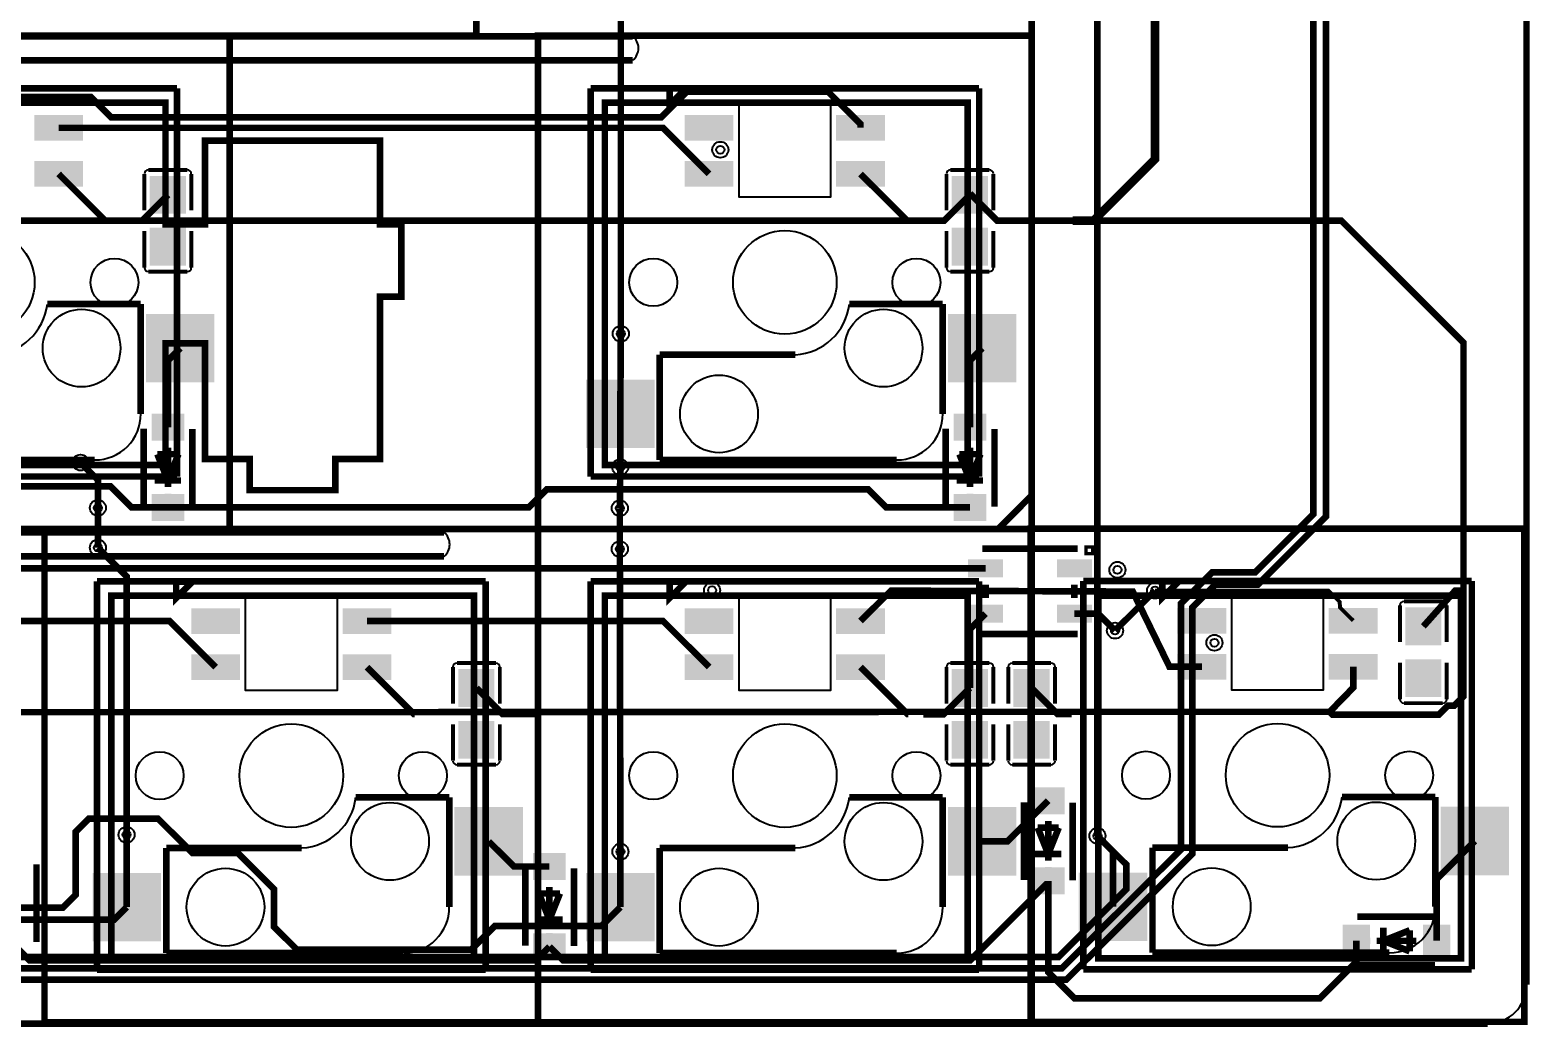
# Model space of a CAD drawing. Extents: x 183 to 12581, y -4976 to -1155.
# Drawn here: x 10291 to 12581, y -4976 to -3460 of the extents above; entities that cross this region are included whole.
import ezdxf

# ---------------------------------------------------------------- set-up
doc = ezdxf.new("R2010")
doc.units = 9
for name, color, linetype, true_color in [('BoardOutLine', 7, 'Continuous', 0xff00ff), ('BottomLayer', 7, 'Continuous', 0x0000ff), ('BottomPasteMaskLayer', 7, 'Continuous', 0x800000), ('BottomSilkLayer', 7, 'Continuous', 0x66cc33), ('BottomSolderMaskLayer', 7, 'Continuous', 0xaa00ff), ('Document', 7, 'Continuous', 0xffffff), ('Hole', 7, 'Continuous', 0x222222), ('Multi-Layer', 7, 'Continuous', 0xc0c0c0), ('TopLayer', 7, 'Continuous', 0xff0000), ('TopSilkLayer', 7, 'Continuous', 0xffcc00)]:
    doc.layers.add(name, color=color, linetype=linetype, true_color=true_color)

msp = doc.modelspace()

# ---------------------------------------------------------------- hatches: boundary and pattern name
at = {"layer": 'BottomLayer'}
for points in [[(10299, -3591.3), (10369, -3591.3), (10369, -3626.3), (10299, -3626.3)], [(11287.7, -3591.3), (11357.7, -3591.3), (11357.7, -3626.3), (11287.7, -3626.3)], [(11517.7, -3591.3), (11587.7, -3591.3), (11587.7, -3626.3), (11517.7, -3626.3)], [(10299, -3661.3), (10369, -3661.3), (10369, -3696.3), (10299, -3696.3)], [(11287.7, -3661.3), (11357.7, -3661.3), (11357.7, -3696.3), (11287.7, -3696.3)], [(11517.7, -3661.3), (11587.7, -3661.3), (11587.7, -3696.3), (11517.7, -3696.3)], [(10526.8, -3738.5), (10473.6, -3738.5), (10473.6, -3683), (10526.8, -3683)], [(11745.6, -3738.5), (11692.4, -3738.5), (11692.4, -3683), (11745.6, -3683)], [(10526.8, -3761.7), (10473.6, -3761.7), (10473.6, -3817.2), (10526.8, -3817.2)], [(11745.6, -3761.7), (11692.4, -3761.7), (11692.4, -3817.2), (11745.6, -3817.2)], [(10469, -3893.8), (10569, -3893.8), (10569, -3993.8), (10469, -3993.8)], [(11687.7, -3893.8), (11787.7, -3893.8), (11787.7, -3993.8), (11687.7, -3993.8)], [(11137.7, -3993.8), (11237.7, -3993.8), (11237.7, -4093.8), (11137.7, -4093.8)], [(10523.8, -4083.8), (10523.8, -4044.4), (10476.6, -4044.4), (10476.6, -4083.8)], [(11742.6, -4083.8), (11742.6, -4044.4), (11695.4, -4044.4), (11695.4, -4083.8)], [(10523.8, -4205.8), (10523.8, -4166.4), (10476.6, -4166.4), (10476.6, -4205.8)], [(11742.6, -4205.8), (11742.6, -4166.4), (11695.4, -4166.4), (11695.4, -4205.8)], [(11717.2, -4291.5), (11768.3, -4291.5), (11768.3, -4265.9), (11717.2, -4265.9)], [(11852.2, -4291.5), (11903.3, -4291.5), (11903.3, -4265.9), (11852.2, -4265.9)], [(10537.7, -4341.3), (10607.7, -4341.3), (10607.7, -4376.3), (10537.7, -4376.3)], [(10767.7, -4341.3), (10837.7, -4341.3), (10837.7, -4376.3), (10767.7, -4376.3)], [(11287.7, -4341.3), (11357.7, -4341.3), (11357.7, -4376.3), (11287.7, -4376.3)], [(11517.7, -4341.3), (11587.7, -4341.3), (11587.7, -4376.3), (11517.7, -4376.3)], [(11717.2, -4360.4), (11768.3, -4360.4), (11768.3, -4334.8), (11717.2, -4334.8)], [(11852.2, -4360.4), (11903.3, -4360.4), (11903.3, -4334.8), (11852.2, -4334.8)], [(12036.4, -4340.8), (12106.4, -4340.8), (12106.4, -4375.8), (12036.4, -4375.8)], [(12266.4, -4340.8), (12336.4, -4340.8), (12336.4, -4375.8), (12266.4, -4375.8)], [(12434.6, -4394.7), (12381.4, -4394.7), (12381.4, -4339.2), (12434.6, -4339.2)], [(10537.7, -4411.3), (10607.7, -4411.3), (10607.7, -4446.3), (10537.7, -4446.3)], [(10767.7, -4411.3), (10837.7, -4411.3), (10837.7, -4446.3), (10767.7, -4446.3)], [(11287.7, -4411.3), (11357.7, -4411.3), (11357.7, -4446.3), (11287.7, -4446.3)], [(11517.7, -4411.3), (11587.7, -4411.3), (11587.7, -4446.3), (11517.7, -4446.3)], [(12036.4, -4410.8), (12106.4, -4410.8), (12106.4, -4445.8), (12036.4, -4445.8)], [(12266.4, -4410.8), (12336.4, -4410.8), (12336.4, -4445.8), (12266.4, -4445.8)], [(12434.6, -4418), (12381.4, -4418), (12381.4, -4473.5), (12434.6, -4473.5)], [(10995.6, -4488.5), (10942.4, -4488.5), (10942.4, -4433), (10995.6, -4433)], [(11745.6, -4488.5), (11692.4, -4488.5), (11692.4, -4433), (11745.6, -4433)], [(11786.2, -4488.5), (11839.3, -4488.5), (11839.3, -4433), (11786.2, -4433)], [(10995.6, -4511.7), (10942.4, -4511.7), (10942.4, -4567.2), (10995.6, -4567.2)], [(11745.6, -4511.7), (11692.4, -4511.7), (11692.4, -4567.2), (11745.6, -4567.2)], [(11786.2, -4511.7), (11839.3, -4511.7), (11839.3, -4567.2), (11786.2, -4567.2)], [(11861.6, -4651.8), (11861.6, -4612.4), (11814.4, -4612.4), (11814.4, -4651.8)], [(10937.7, -4643.8), (11037.7, -4643.8), (11037.7, -4743.8), (10937.7, -4743.8)], [(11687.7, -4643.8), (11787.7, -4643.8), (11787.7, -4743.8), (11687.7, -4743.8)], [(12436.4, -4643.3), (12536.4, -4643.3), (12536.4, -4743.3), (12436.4, -4743.3)], [(11103.6, -4751.8), (11103.6, -4712.4), (11056.4, -4712.4), (11056.4, -4751.8)], [(11861.6, -4773.8), (11861.6, -4734.4), (11814.4, -4734.4), (11814.4, -4773.8)], [(10387.7, -4743.8), (10487.7, -4743.8), (10487.7, -4843.8), (10387.7, -4843.8)], [(11137.7, -4743.8), (11237.7, -4743.8), (11237.7, -4843.8), (11137.7, -4843.8)], [(11886.4, -4743.3), (11986.4, -4743.3), (11986.4, -4843.3), (11886.4, -4843.3)], [(12286.6, -4868.7), (12325.9, -4868.7), (12325.9, -4821.5), (12286.6, -4821.5)], [(12408.6, -4868.7), (12448, -4868.7), (12448, -4821.5), (12408.6, -4821.5)], [(11103.6, -4873.8), (11103.6, -4834.4), (11056.4, -4834.4), (11056.4, -4873.8)]]:
    msp.add_hatch(color=256, dxfattribs=at).paths.add_polyline_path(points)
at = {"layer": 'BottomPasteMaskLayer'}
for points in [[(10299, -3591.3), (10369, -3591.3), (10369, -3626.3), (10299, -3626.3)], [(11287.7, -3591.3), (11357.7, -3591.3), (11357.7, -3626.3), (11287.7, -3626.3)], [(11517.7, -3591.3), (11587.7, -3591.3), (11587.7, -3626.3), (11517.7, -3626.3)], [(10299, -3661.3), (10369, -3661.3), (10369, -3696.3), (10299, -3696.3)], [(11287.7, -3661.3), (11357.7, -3661.3), (11357.7, -3696.3), (11287.7, -3696.3)], [(11517.7, -3661.3), (11587.7, -3661.3), (11587.7, -3696.3), (11517.7, -3696.3)], [(10525.4, -3683), (10475, -3683), (10473.1, -3684.9), (10473.1, -3730.2), (10475, -3732.2), (10491.2, -3732.4), (10491.2, -3714.6), (10508.9, -3714.6), (10508.9, -3732), (10525.4, -3732.2), (10527.4, -3730.2), (10527.4, -3684.9)], [(11744.2, -3683), (11693.8, -3683), (11691.8, -3684.9), (11691.8, -3730.2), (11693.8, -3732.2), (11709.9, -3732.4), (11709.9, -3714.6), (11727.7, -3714.6), (11727.7, -3732), (11744.2, -3732.2), (11746.2, -3730.2), (11746.2, -3684.9)], [(10475, -3817.2), (10525.4, -3817.2), (10527.4, -3815.2), (10527.4, -3770), (10525.4, -3768), (10509.3, -3767.8), (10509.3, -3785.5), (10491.6, -3785.5), (10491.6, -3768.2), (10475, -3768), (10473.1, -3770), (10473.1, -3815.2)], [(11693.8, -3817.2), (11744.2, -3817.2), (11746.2, -3815.2), (11746.2, -3770), (11744.2, -3768), (11728.1, -3767.8), (11728.1, -3785.5), (11710.3, -3785.5), (11710.3, -3768.2), (11693.8, -3768), (11691.8, -3770), (11691.8, -3815.2)], [(10469, -3893.8), (10569, -3893.8), (10569, -3993.8), (10469, -3993.8)], [(11687.7, -3893.8), (11787.7, -3893.8), (11787.7, -3993.8), (11687.7, -3993.8)], [(11137.7, -3993.8), (11237.7, -3993.8), (11237.7, -4093.8), (11137.7, -4093.8)], [(10523.8, -4083.8), (10523.8, -4044.4), (10476.6, -4044.4), (10476.6, -4083.8)], [(11742.6, -4083.8), (11742.6, -4044.4), (11695.4, -4044.4), (11695.4, -4083.8)], [(10523.8, -4205.8), (10523.8, -4166.4), (10476.6, -4166.4), (10476.6, -4205.8)], [(11742.6, -4205.8), (11742.6, -4166.4), (11695.4, -4166.4), (11695.4, -4205.8)], [(11717.2, -4291.5), (11768.3, -4291.5), (11768.3, -4265.9), (11717.2, -4265.9)], [(11852.2, -4291.5), (11903.3, -4291.5), (11903.3, -4265.9), (11852.2, -4265.9)], [(10537.7, -4341.3), (10607.7, -4341.3), (10607.7, -4376.3), (10537.7, -4376.3)], [(10767.7, -4341.3), (10837.7, -4341.3), (10837.7, -4376.3), (10767.7, -4376.3)], [(11287.7, -4341.3), (11357.7, -4341.3), (11357.7, -4376.3), (11287.7, -4376.3)], [(11517.7, -4341.3), (11587.7, -4341.3), (11587.7, -4376.3), (11517.7, -4376.3)], [(11717.2, -4360.4), (11768.3, -4360.4), (11768.3, -4334.8), (11717.2, -4334.8)], [(11852.2, -4360.4), (11903.3, -4360.4), (11903.3, -4334.8), (11852.2, -4334.8)], [(12036.4, -4340.8), (12106.4, -4340.8), (12106.4, -4375.8), (12036.4, -4375.8)], [(12266.4, -4340.8), (12336.4, -4340.8), (12336.4, -4375.8), (12266.4, -4375.8)], [(12433.2, -4339.2), (12382.8, -4339.2), (12380.9, -4341.2), (12380.9, -4386.5), (12382.8, -4388.4), (12399, -4388.6), (12399, -4370.9), (12416.7, -4370.9), (12416.7, -4388.2), (12433.2, -4388.4), (12435.2, -4386.5), (12435.2, -4341.2)], [(10537.7, -4411.3), (10607.7, -4411.3), (10607.7, -4446.3), (10537.7, -4446.3)], [(10767.7, -4411.3), (10837.7, -4411.3), (10837.7, -4446.3), (10767.7, -4446.3)], [(11287.7, -4411.3), (11357.7, -4411.3), (11357.7, -4446.3), (11287.7, -4446.3)], [(11517.7, -4411.3), (11587.7, -4411.3), (11587.7, -4446.3), (11517.7, -4446.3)], [(12036.4, -4410.8), (12106.4, -4410.8), (12106.4, -4445.8), (12036.4, -4445.8)], [(12266.4, -4410.8), (12336.4, -4410.8), (12336.4, -4445.8), (12266.4, -4445.8)], [(10994.2, -4433), (10943.8, -4433), (10941.8, -4434.9), (10941.8, -4480.2), (10943.8, -4482.2), (10959.9, -4482.4), (10959.9, -4464.7), (10977.6, -4464.7), (10977.6, -4482), (10994.2, -4482.2), (10996.1, -4480.2), (10996.1, -4434.9)], [(11744.2, -4433), (11693.8, -4433), (11691.8, -4434.9), (11691.8, -4480.2), (11693.8, -4482.2), (11709.9, -4482.4), (11709.9, -4464.7), (11727.7, -4464.7), (11727.7, -4482), (11744.2, -4482.2), (11746.2, -4480.2), (11746.2, -4434.9)], [(11837.9, -4433), (11787.6, -4433), (11785.6, -4434.9), (11785.6, -4480.2), (11787.6, -4482.2), (11803.7, -4482.4), (11803.7, -4464.7), (11821.4, -4464.7), (11821.4, -4482), (11837.9, -4482.2), (11839.9, -4480.2), (11839.9, -4434.9)], [(12382.8, -4473.5), (12433.2, -4473.5), (12435.2, -4471.5), (12435.2, -4426.2), (12433.2, -4424.3), (12417.1, -4424.1), (12417.1, -4441.8), (12399.4, -4441.8), (12399.4, -4424.5), (12382.8, -4424.3), (12380.8, -4426.2), (12380.8, -4471.5)], [(10943.8, -4567.2), (10994.2, -4567.2), (10996.1, -4565.3), (10996.1, -4520), (10994.2, -4518), (10978, -4517.8), (10978, -4535.5), (10960.3, -4535.5), (10960.3, -4518.2), (10943.8, -4518), (10941.8, -4520), (10941.8, -4565.3)], [(11693.8, -4567.2), (11744.2, -4567.2), (11746.2, -4565.3), (11746.2, -4520), (11744.2, -4518), (11728.1, -4517.8), (11728.1, -4535.5), (11710.3, -4535.5), (11710.3, -4518.2), (11693.8, -4518), (11691.8, -4520), (11691.8, -4565.3)], [(11787.6, -4567.2), (11837.9, -4567.2), (11839.9, -4565.3), (11839.9, -4520), (11837.9, -4518), (11821.8, -4517.8), (11821.8, -4535.5), (11804.1, -4535.5), (11804.1, -4518.2), (11787.6, -4518), (11785.6, -4520), (11785.6, -4565.3)], [(11861.6, -4651.8), (11861.6, -4612.4), (11814.4, -4612.4), (11814.4, -4651.8)], [(10937.7, -4643.8), (11037.7, -4643.8), (11037.7, -4743.8), (10937.7, -4743.8)], [(11687.7, -4643.8), (11787.7, -4643.8), (11787.7, -4743.8), (11687.7, -4743.8)], [(12436.4, -4643.3), (12536.4, -4643.3), (12536.4, -4743.3), (12436.4, -4743.3)], [(11103.6, -4751.8), (11103.6, -4712.4), (11056.4, -4712.4), (11056.4, -4751.8)], [(11861.6, -4773.8), (11861.6, -4734.4), (11814.4, -4734.4), (11814.4, -4773.8)], [(10387.7, -4743.8), (10487.7, -4743.8), (10487.7, -4843.8), (10387.7, -4843.8)], [(11137.7, -4743.8), (11237.7, -4743.8), (11237.7, -4843.8), (11137.7, -4843.8)], [(11886.4, -4743.3), (11986.4, -4743.3), (11986.4, -4843.3), (11886.4, -4843.3)], [(12286.6, -4868.7), (12325.9, -4868.7), (12325.9, -4821.5), (12286.6, -4821.5)], [(12408.6, -4868.7), (12448, -4868.7), (12448, -4821.5), (12408.6, -4821.5)], [(11103.6, -4873.8), (11103.6, -4834.4), (11056.4, -4834.4), (11056.4, -4873.8)]]:
    msp.add_hatch(color=256, dxfattribs=at).paths.add_polyline_path(points)
at = {"layer": 'BottomSolderMaskLayer'}
for points in [[(10297, -3589.3), (10371, -3589.3), (10371, -3628.3), (10297, -3628.3)], [(11285.7, -3589.3), (11359.7, -3589.3), (11359.7, -3628.3), (11285.7, -3628.3)], [(11515.7, -3589.3), (11589.7, -3589.3), (11589.7, -3628.3), (11515.7, -3628.3)], [(10297, -3659.3), (10371, -3659.3), (10371, -3698.3), (10297, -3698.3)], [(11285.7, -3659.3), (11359.7, -3659.3), (11359.7, -3698.3), (11285.7, -3698.3)], [(11515.7, -3659.3), (11589.7, -3659.3), (11589.7, -3698.3), (11515.7, -3698.3)], [(10527.8, -3739.5), (10472.7, -3739.5), (10472.7, -3681.9), (10527.8, -3681.9)], [(11746.5, -3739.5), (11691.5, -3739.5), (11691.5, -3681.9), (11746.5, -3681.9)], [(10527.8, -3760.7), (10472.7, -3760.7), (10472.7, -3818.3), (10527.8, -3818.3)], [(11746.5, -3760.7), (11691.5, -3760.7), (11691.5, -3818.3), (11746.5, -3818.3)], [(10467, -3891.8), (10571, -3891.8), (10571, -3995.8), (10467, -3995.8)], [(11685.7, -3891.8), (11789.7, -3891.8), (11789.7, -3995.8), (11685.7, -3995.8)], [(11135.7, -3991.8), (11239.7, -3991.8), (11239.7, -4095.8), (11135.7, -4095.8)], [(10525, -4084.6), (10525, -4043.5), (10475.4, -4043.5), (10475.4, -4084.6)], [(11743.8, -4084.6), (11743.8, -4043.5), (11694.2, -4043.5), (11694.2, -4084.6)], [(10525, -4206.6), (10525, -4165.6), (10475.4, -4165.6), (10475.4, -4206.6)], [(11743.8, -4206.6), (11743.8, -4165.6), (11694.2, -4165.6), (11694.2, -4206.6)], [(11716.2, -4292.5), (11769.3, -4292.5), (11769.3, -4264.9), (11716.2, -4264.9)], [(11851.2, -4292.5), (11904.3, -4292.5), (11904.3, -4264.9), (11851.2, -4264.9)], [(10535.7, -4339.3), (10609.7, -4339.3), (10609.7, -4378.3), (10535.7, -4378.3)], [(10765.7, -4339.3), (10839.7, -4339.3), (10839.7, -4378.3), (10765.7, -4378.3)], [(11285.7, -4339.3), (11359.7, -4339.3), (11359.7, -4378.3), (11285.7, -4378.3)], [(11515.7, -4339.3), (11589.7, -4339.3), (11589.7, -4378.3), (11515.7, -4378.3)], [(11716.2, -4361.4), (11769.3, -4361.4), (11769.3, -4333.8), (11716.2, -4333.8)], [(11851.2, -4361.4), (11904.3, -4361.4), (11904.3, -4333.8), (11851.2, -4333.8)], [(12034.4, -4338.8), (12108.4, -4338.8), (12108.4, -4377.8), (12034.4, -4377.8)], [(12264.4, -4338.8), (12338.4, -4338.8), (12338.4, -4377.8), (12264.4, -4377.8)], [(12435.5, -4395.8), (12380.5, -4395.8), (12380.5, -4338.2), (12435.5, -4338.2)], [(10535.7, -4409.3), (10609.7, -4409.3), (10609.7, -4448.3), (10535.7, -4448.3)], [(10765.7, -4409.3), (10839.7, -4409.3), (10839.7, -4448.3), (10765.7, -4448.3)], [(11285.7, -4409.3), (11359.7, -4409.3), (11359.7, -4448.3), (11285.7, -4448.3)], [(11515.7, -4409.3), (11589.7, -4409.3), (11589.7, -4448.3), (11515.7, -4448.3)], [(12034.4, -4408.8), (12108.4, -4408.8), (12108.4, -4447.8), (12034.4, -4447.8)], [(12264.4, -4408.8), (12338.4, -4408.8), (12338.4, -4447.8), (12264.4, -4447.8)], [(12435.5, -4416.9), (12380.5, -4416.9), (12380.5, -4474.5), (12435.5, -4474.5)], [(10996.5, -4489.5), (10941.5, -4489.5), (10941.5, -4431.9), (10996.5, -4431.9)], [(11746.5, -4489.5), (11691.5, -4489.5), (11691.5, -4431.9), (11746.5, -4431.9)], [(11785.2, -4489.5), (11840.3, -4489.5), (11840.3, -4431.9), (11785.2, -4431.9)], [(10996.5, -4510.7), (10941.5, -4510.7), (10941.5, -4568.3), (10996.5, -4568.3)], [(11746.5, -4510.7), (11691.5, -4510.7), (11691.5, -4568.3), (11746.5, -4568.3)], [(11785.2, -4510.7), (11840.3, -4510.7), (11840.3, -4568.3), (11785.2, -4568.3)], [(11862.8, -4652.6), (11862.8, -4611.6), (11813.2, -4611.6), (11813.2, -4652.6)], [(10935.7, -4641.8), (11039.7, -4641.8), (11039.7, -4745.8), (10935.7, -4745.8)], [(11685.7, -4641.8), (11789.7, -4641.8), (11789.7, -4745.8), (11685.7, -4745.8)], [(12434.4, -4641.3), (12538.4, -4641.3), (12538.4, -4745.3), (12434.4, -4745.3)], [(11104.8, -4752.6), (11104.8, -4711.6), (11055.2, -4711.6), (11055.2, -4752.6)], [(11862.8, -4774.6), (11862.8, -4733.6), (11813.2, -4733.6), (11813.2, -4774.6)], [(10385.7, -4741.8), (10489.7, -4741.8), (10489.7, -4845.8), (10385.7, -4845.8)], [(11135.7, -4741.8), (11239.7, -4741.8), (11239.7, -4845.8), (11135.7, -4845.8)], [(11884.4, -4741.3), (11988.4, -4741.3), (11988.4, -4845.3), (11884.4, -4845.3)], [(12285.6, -4869.7), (12326.9, -4869.7), (12326.9, -4820.5), (12285.6, -4820.5)], [(12407.6, -4869.7), (12449, -4869.7), (12449, -4820.5), (12407.6, -4820.5)], [(11104.8, -4874.6), (11104.8, -4833.6), (11055.2, -4833.6), (11055.2, -4874.6)]]:
    msp.add_hatch(color=256, dxfattribs=at).paths.add_polyline_path(points)
at = {"layer": 'Document'}
for points in [[(10505.2, -4080.1), (10505.2, -4045.1), (10495.2, -4045.1), (10495.2, -4080.1)], [(11724, -4080.1), (11724, -4045.1), (11714, -4045.1), (11714, -4080.1)], [(10483, -4067.2), (10518, -4067.2), (10518, -4057.2), (10483, -4057.2)], [(11701.8, -4067.2), (11736.8, -4067.2), (11736.8, -4057.2), (11701.8, -4057.2)], [(10505.2, -4200.1), (10505.2, -4165.1), (10495.2, -4165.1), (10495.2, -4200.1)], [(11724, -4200.1), (11724, -4165.1), (11714, -4165.1), (11714, -4200.1)], [(11820.8, -4635.2), (11855.8, -4635.2), (11855.8, -4625.2), (11820.8, -4625.2)], [(11843, -4648.1), (11843, -4613.1), (11833, -4613.1), (11833, -4648.1)], [(11085, -4748.1), (11085, -4713.1), (11075, -4713.1), (11075, -4748.1)], [(11062.8, -4735.2), (11097.8, -4735.2), (11097.8, -4725.2), (11062.8, -4725.2)], [(11843, -4768.1), (11843, -4733.1), (11833, -4733.1), (11833, -4768.1)], [(12425.2, -4827.9), (12425.2, -4862.9), (12435.2, -4862.9), (12435.2, -4827.9)], [(11085, -4868.1), (11085, -4833.1), (11075, -4833.1), (11075, -4868.1)], [(12292.3, -4850.1), (12327.3, -4850.1), (12327.3, -4840.1), (12292.3, -4840.1)], [(12412.3, -4850.1), (12447.3, -4850.1), (12447.3, -4840.1), (12412.3, -4840.1)]]:
    msp.add_hatch(color=256, dxfattribs=at).paths.add_polyline_path(points)

# ---------------------------------------------------------------- linework, layer by layer
at = {"layer": 'BoardOutLine', "const_width": 10}
for points in [[(12564.8, -1280.1), (12564.8, -4911.9)], [(12505.8, -4971), (248.9, -4971)]]:
    msp.add_lwpolyline(points, dxfattribs=at)
at = {"layer": 'BoardOutLine'}
msp.add_arc((12505.8, -4911.9), 59.1, 270, 0, dxfattribs=at)
at = {"layer": 'BottomLayer'}
for points, const_width in [([(10875.2, -2960.7), (11880.7, -2960.9), (12000.3, -3080.4), (12000.3, -3656.3), (11906.6, -3750), (11875, -3750)], 13), ([(11552.7, -3608.8), (11552.7, -3603.2), (11503.5, -3554), (11288.5, -3554), (11249.8, -3592.8), (10413.8, -3592.8), (10383, -3562), (10069.5, -3562), (10038.8, -3592.8), (9190.8, -3592.8), (9158, -3560), (8851.5, -3560), (8818.8, -3592.8), (8436.7, -3592.8), (8405, -3561), (8096.5, -3561), (8064.8, -3592.8), (7687.7, -3592.8), (7656, -3561), (7349.5, -3561), (7317.7, -3592.8), (6931.7, -3592.8)], 10), ([(10334, -3608.8), (11252.7, -3608.8), (11322.7, -3678.8)], 10), ([(10334, -3678.8), (10405.2, -3750.1), (10406.5, -3750.1)], 10), ([(11552.7, -3678.8), (11624, -3750.1), (11625.2, -3750.1)], 10), ([(10500.2, -3710.7), (10460.9, -3750.1), (10433.6, -3750.1)], 10), ([(11719, -3710.7), (11679.6, -3750.1), (11625.2, -3750.1)], 10), ([(12265.6, -4497), (12269.7, -4501.1), (12431.5, -4501.1), (12444.9, -4487.7), (12454.9, -4487.7), (12469, -4473.6), (12469, -3935.6), (12283.5, -3750.1), (11760.4, -3750.1), (11719, -3708.7)], 10), ([(1236.9, -3750.1), (11625.2, -3750.1)], 10), ([(11188.5, -3922), (11187.7, -4043.8)], 10), ([(10519, -3943.8), (10500.2, -3962.6), (10500.2, -4064.1)], 10), ([(11737.7, -3943.8), (11719, -3962.6), (11719, -4064.1)], 10), ([(9969, -4043.8), (10043, -4117.9), (10367.5, -4117.9)], 10), ([(11187.7, -4043.8), (11187.7, -4124.8)], 10), ([(7189.1, -4165.9), (7319, -4165.9), (7339.3, -4186.1), (7870.8, -4186.1), (7913.7, -4143.1), (8396.5, -4143.1), (8439.4, -4186.1), (8648, -4186.1), (8693.7, -4140.5), (9132.3, -4140.5), (9178, -4186.1), (9468.5, -4186.1), (9500.5, -4154.1), (10412.9, -4154.1), (10444.9, -4186.1), (11048.7, -4186.1), (11076.1, -4158.7), (11564.6, -4158.7), (11592, -4186.1), (11719, -4186.1)], 10), ([(10393.9, -4186.7), (10393.8, -4247.2)], 10), ([(11187, -4187.2), (11187, -4249.4)], 10), ([(11742.8, -4278.7), (8659.1, -4278.7), (8625.2, -4312.6)], 10), ([(11552.7, -4359), (11599.1, -4312.6), (11966.5, -4314), (12022.2, -4428.3), (12071.5, -4428.3)], 10), ([(12301.5, -4358.3), (12281.5, -4338.4), (12280.8, -4329.6), (12263.9, -4312.6), (12000.3, -4312.6)], 6), ([(12408, -4367), (12456.4, -4312.6), (12469, -4312.6)], 10), ([(11742.8, -4347.6), (11719, -4371.3), (11719, -4460.7)], 10), ([(11939.5, -4373.4), (11913.7, -4347.6), (11877.8, -4347.6)], 10), ([(9959, -4358.9), (10502.7, -4358.9), (10572.7, -4428.9)], 10), ([(10802.7, -4358.9), (11252.7, -4358.9), (11322.7, -4428.9)], 10), ([(10802.7, -4428.9), (10874, -4500.1), (10875.2, -4500.1)], 10), ([(11552.7, -4428.9), (11624, -4500.1), (11625.2, -4500.1)], 10), ([(12301.5, -4428.3), (12301.5, -4460.1), (12265.6, -4497)], 10), ([(10969, -4460.7), (11008.4, -4500.1), (11062.7, -4500.1)], 10), ([(11719, -4460.7), (11679, -4500.7), (11648.2, -4500.7)], 10), ([(11812.8, -4460.7), (11852.5, -4500.5), (11873.4, -4500.5)], 10), ([(12265.8, -4496.9), (8700.7, -4497.8), (8696.3, -4502.2), (8631, -4502.2)], 9.8), ([(11838, -4632.1), (11776.2, -4693.9), (11737.7, -4693.9)], 10), ([(11187.7, -4793.9), (11159, -4822.6), (10997, -4822.6), (10961, -4858.6), (10696.4, -4858.6), (10661.4, -4823.6), (10661.4, -4766.6), (10606.4, -4711.6), (10537.4, -4711.6), (10485.2, -4659.4), (10380.2, -4659.4), (10360.2, -4679.4), (10360.2, -4775.1), (10340.4, -4794.8), (9873.1, -4794.8)], 10), ([(10437.5, -4683.8), (10437.7, -4793.9)], 10), ([(10987.7, -4693.9), (11026, -4732.1), (11080, -4732.1)], 10), ([(11912.8, -4685.5), (11936.4, -4709.1), (11936.4, -4793.3)], 10), ([(12486.4, -4693.3), (12428.3, -4751.5), (12428.3, -4845.1)], 10), ([(11187.8, -4709.6), (11187.7, -4793.9)], 10), ([(11080, -4854.1), (11101, -4875.1), (11719, -4875.1), (11838, -4756.1), (11838, -4754.1)], 10), ([(11838, -4754.1), (11838, -4892.6), (11877.9, -4932.5), (12250.8, -4932.5), (12306.2, -4877.1), (12306.2, -4845.1)], 10), ([(10437.7, -4793.9), (10418.8, -4812.8), (9863.5, -4812.8)], 10), ([(11080, -4854.1), (11059, -4875.1), (10290.2, -4875.1), (10263.2, -4848.1)], 10)]:
    msp.add_lwpolyline(points, dxfattribs=dict(at, const_width=const_width))
at = {"layer": 'BottomSilkLayer', "const_width": 10}
for points in [[(11262.7, -3548.8), (11287.7, -3548.8), (11262.7, -3573.8), (11262.7, -3548.8)], [(11897.8, -4248.7), (11897.8, -4253.7), (11902.8, -4253.7), (11902.8, -4248.7), (11897.8, -4248.7)], [(10512.7, -4298.8), (10537.7, -4298.8), (10512.7, -4323.8), (10512.7, -4298.8)], [(11262.7, -4298.8), (11287.7, -4298.8), (11262.7, -4323.8), (11262.7, -4298.8)], [(12011.4, -4298.3), (12036.4, -4298.3), (12011.4, -4323.3), (12011.4, -4298.3)]]:
    msp.add_lwpolyline(points, close=True, dxfattribs=at)
at = {"layer": 'BottomSilkLayer'}
for points, const_width in [([(10464.6, -3678.8), (10464.6, -3734.3)], 6), ([(10529.8, -3672.8), (10470.6, -3672.8)], 6), ([(10535.8, -3734.3), (10535.8, -3678.8)], 6), ([(11683.4, -3678.8), (11683.4, -3734.3)], 6), ([(11748.6, -3672.8), (11689.4, -3672.8)], 6), ([(11754.6, -3734.3), (11754.6, -3678.8)], 6), ([(10464.6, -3821.4), (10464.6, -3765.9)], 6), ([(10535.8, -3765.9), (10535.8, -3821.4)], 6), ([(11683.4, -3821.4), (11683.4, -3765.9)], 6), ([(11754.6, -3765.9), (11754.6, -3821.4)], 6), ([(10529.8, -3827.4), (10470.6, -3827.4)], 6), ([(11748.6, -3827.4), (11689.4, -3827.4)], 6), ([(10463.5, -4184.4), (10463.5, -4066.3)], 10), ([(10537.5, -4184.9), (10537.5, -4066.8)], 10), ([(11682.3, -4184.4), (11682.3, -4066.3)], 10), ([(11756.3, -4184.9), (11756.3, -4066.8)], 10), ([(10500.2, -4155.1), (10500.2, -4095.1)], 10), ([(11719, -4155.1), (11719, -4095.1)], 10), ([(10484.2, -4105.1), (10500.2, -4145.1)], 10), ([(10516.2, -4105.1), (10484.2, -4105.1)], 10), ([(10500.2, -4145.1), (10516.2, -4105.1)], 10), ([(11703, -4105.1), (11719, -4145.1)], 10), ([(11735, -4105.1), (11703, -4105.1)], 10), ([(11719, -4145.1), (11735, -4105.1)], 10), ([(10520.2, -4145.1), (10480.2, -4145.1)], 10), ([(11739, -4145.1), (11699, -4145.1)], 10), ([(11742.8, -4253.7), (11742.8, -4248.7), (11877.8, -4248.7), (11877.8, -4253.7)], 10), ([(11742.8, -4323.7), (11742.8, -4303.7)], 10), ([(11877.8, -4323.7), (11877.8, -4303.7)], 10), ([(12437.6, -4329), (12378.4, -4329)], 6), ([(12372.4, -4335), (12372.4, -4390.5)], 6), ([(12443.6, -4390.5), (12443.6, -4335)], 6), ([(11742.8, -4373.7), (11742.8, -4378.7), (11877.8, -4378.7), (11877.8, -4373.7)], 10), ([(10933.4, -4428.8), (10933.4, -4484.3)], 6), ([(10998.6, -4422.8), (10939.4, -4422.8)], 6), ([(11004.6, -4484.3), (11004.6, -4428.8)], 6), ([(11683.4, -4428.8), (11683.4, -4484.3)], 6), ([(11748.6, -4422.8), (11689.4, -4422.8)], 6), ([(11754.6, -4484.3), (11754.6, -4428.8)], 6), ([(11777.2, -4484.3), (11777.2, -4428.8)], 6), ([(11783.2, -4422.8), (11842.3, -4422.8)], 6), ([(11848.3, -4428.8), (11848.3, -4484.3)], 6), ([(12372.4, -4477.7), (12372.4, -4422.1)], 6), ([(12443.6, -4422.1), (12443.6, -4477.7)], 6), ([(12437.6, -4483.7), (12378.4, -4483.7)], 6), ([(10933.4, -4571.4), (10933.4, -4515.9)], 6), ([(11004.6, -4515.9), (11004.6, -4571.4)], 6), ([(11683.4, -4571.4), (11683.4, -4515.9)], 6), ([(11754.6, -4515.9), (11754.6, -4571.4)], 6), ([(11777.2, -4515.9), (11777.2, -4571.4)], 6), ([(11848.3, -4571.4), (11848.3, -4515.9)], 6), ([(10998.6, -4577.4), (10939.4, -4577.4)], 6), ([(11748.6, -4577.4), (11689.4, -4577.4)], 6), ([(11783.2, -4577.4), (11842.3, -4577.4)], 6), ([(11801.3, -4752.4), (11801.3, -4634.3)], 10), ([(11875.3, -4752.9), (11875.3, -4634.8)], 10), ([(11822, -4673.1), (11838, -4713.1)], 10), ([(11854, -4673.1), (11822, -4673.1)], 10), ([(11838, -4723.1), (11838, -4663.1)], 10), ([(11838, -4713.1), (11854, -4673.1)], 10), ([(11858, -4713.1), (11818, -4713.1)], 10), ([(10300.5, -4846.9), (10300.5, -4728.8)], 10), ([(11043.2, -4852.4), (11043.2, -4734.3)], 10), ([(11117.2, -4852.9), (11117.2, -4734.8)], 10), ([(11080, -4823.1), (11080, -4763.1)], 10), ([(11064, -4773.1), (11080, -4813.1)], 10), ([(11096, -4773.1), (11064, -4773.1)], 10), ([(11080, -4813.1), (11096, -4773.1)], 10), ([(11100, -4813.1), (11060, -4813.1)], 10), ([(12307.9, -4808.4), (12426.1, -4808.4)], 10), ([(12347.3, -4865.1), (12347.3, -4825.1)], 10), ([(12387.3, -4829.1), (12347.3, -4845.1)], 10), ([(12387.3, -4861.1), (12387.3, -4829.1)], 10), ([(12337.3, -4845.1), (12397.3, -4845.1)], 10), ([(12347.3, -4845.1), (12387.3, -4861.1)], 10), ([(12307.4, -4882.4), (12425.5, -4882.4)], 10)]:
    msp.add_lwpolyline(points, dxfattribs=dict(at, const_width=const_width))
for centre, start, end in [((10470.6, -3678.8), 90, 180), ((10529.8, -3678.8), 0, 90), ((11689.4, -3678.8), 90, 180), ((11748.6, -3678.8), 0, 90), ((10470.6, -3821.4), 180, 270), ((10529.8, -3821.4), 270, 0), ((11689.4, -3821.4), 180, 270), ((11748.6, -3821.4), 270, 0), ((12378.4, -4335), 90, 180), ((12437.6, -4335), 0, 90), ((10939.4, -4428.8), 90, 180), ((10998.6, -4428.8), 0, 90), ((11689.4, -4428.8), 90, 180), ((11748.6, -4428.8), 0, 90), ((11783.2, -4428.8), 90, 180), ((11842.3, -4428.8), 360, 90), ((12378.4, -4477.7), 180, 270), ((12437.6, -4477.7), 270, 0), ((10939.4, -4571.4), 180, 270), ((10998.6, -4571.4), 270, 0), ((11689.4, -4571.4), 180, 270), ((11748.6, -4571.4), 270, 0), ((11783.2, -4571.4), 180, 270), ((11842.3, -4571.4), 270, 360)]:
    msp.add_arc(centre, 6, start, end, dxfattribs=at)
at = {"layer": 'Document', "const_width": 10}
for points in [[(10969, -3468.8), (10219, -3468.8), (10219, -2718.8), (10969, -2718.8)], [(10969, -2718.8), (10969, -3468.8)], [(10594, -4218.8), (9844, -4218.8), (9844, -3468.8), (10594, -3468.8)], [(10594, -3468.8), (10594, -4218.8)], [(11812.7, -4218.8), (11062.7, -4218.8), (11062.7, -3468.8), (11812.7, -3468.8)], [(11812.7, -3468.8), (11812.7, -4218.8)], [(10317, -3876.8), (10459, -3876.8)], [(10459, -3876.8), (10459, -4043.8)], [(11535.7, -3876.8), (11677.7, -3876.8)], [(11677.7, -3876.8), (11677.7, -4043.8)], [(11247.7, -3953.8), (11247.7, -4113.8)], [(11247.7, -3953.8), (11453.7, -3953.8)], [(10389, -4113.8), (10029, -4113.8)], [(11607.7, -4113.8), (11247.7, -4113.8)], [(11062.7, -4968.8), (10312.7, -4968.8), (10312.7, -4218.8), (11062.7, -4218.8)], [(11062.7, -4218.8), (11062.7, -4968.8)], [(11812.7, -4968.8), (11062.7, -4968.8), (11062.7, -4218.8), (11812.7, -4218.8)], [(12561.4, -4968.3), (11811.4, -4968.3), (11811.4, -4218.3), (12561.4, -4218.3)], [(11812.7, -4218.8), (11812.7, -4968.8)], [(12561.4, -4218.3), (12561.4, -4968.3)], [(10785.7, -4626.8), (10927.7, -4626.8)], [(10927.7, -4626.8), (10927.7, -4793.8)], [(11535.7, -4626.8), (11677.7, -4626.8)], [(11677.7, -4626.8), (11677.7, -4793.8)], [(12284.4, -4626.3), (12426.4, -4626.3)], [(12426.4, -4626.3), (12426.4, -4793.3)], [(10497.7, -4703.8), (10497.7, -4863.8)], [(10497.7, -4703.8), (10703.7, -4703.8)], [(11247.7, -4703.8), (11247.7, -4863.8)], [(11247.7, -4703.8), (11453.7, -4703.8)], [(11996.4, -4703.3), (11996.4, -4863.3)], [(11996.4, -4703.3), (12202.4, -4703.3)], [(10857.7, -4863.8), (10497.7, -4863.8)], [(11607.7, -4863.8), (11247.7, -4863.8)], [(12356.4, -4863.3), (11996.4, -4863.3)]]:
    msp.add_lwpolyline(points, dxfattribs=at)
at = {"layer": 'Document'}
for centre, radius, start, end in [((10230.2, -3866.6), 87.4, 273.1216, 353.2761), ((11449, -3866.6), 87.4, 273.1216, 353.2761), ((10389.3, -4044.2), 69.7, 270, 0.2787), ((11608.1, -4044.2), 69.7, 270, 0.2787), ((10699, -4616.6), 87.4, 273.1216, 353.2761), ((11449, -4616.6), 87.4, 273.1216, 353.2761), ((12197.7, -4616.1), 87.4, 273.1216, 353.2761), ((10858.1, -4794.2), 69.7, 270, 0.2787), ((11608.1, -4794.2), 69.7, 270, 0.2787), ((12356.8, -4793.7), 69.7, 270, 0.2787)]:
    msp.add_arc(centre, radius, start, end, dxfattribs=at)
at = {"layer": 'Hole'}
for centre in [(11339.7, -3642.1), (11188.5, -3922), (10367.5, -4117.9), (11187.7, -4124.8), (10393.9, -4186.7), (11187, -4187.2), (10393.8, -4247.2), (11187, -4249.4), (11943.1, -4281), (11327.1, -4312.1), (12000.3, -4312.6), (11939.5, -4373.4), (12090.6, -4391.9), (10437.4, -4683.8), (11912.8, -4685.5), (11187.8, -4709.6)]:
    msp.add_circle(centre, 6.1, dxfattribs=at)
at = {"layer": 'Multi-Layer'}
for points in [[(11507.7, -3573.8), (11367.7, -3573.8), (11367.7, -3713.8), (11507.7, -3713.8)], [(10757.7, -4323.8), (10617.7, -4323.8), (10617.7, -4463.8), (10757.7, -4463.8)], [(11507.7, -4323.8), (11367.7, -4323.8), (11367.7, -4463.8), (11507.7, -4463.8)], [(12256.4, -4323.3), (12116.4, -4323.3), (12116.4, -4463.3), (12256.4, -4463.3)]]:
    msp.add_lwpolyline(points, close=True, dxfattribs=at)
for centre, radius in [((11339.7, -3642.1), 12.2), ((10219, -3843.8), 78.7), ((11437.7, -3843.8), 78.7), ((10419, -3843.8), 36.4), ((11237.7, -3843.8), 36.4), ((11637.7, -3843.8), 36.4), ((10369, -3943.8), 59.1), ((11587.7, -3943.8), 59.1), ((11188.5, -3922), 12.2), ((11337.7, -4043.8), 59.1), ((10367.5, -4117.9), 12.2), ((11187.7, -4124.8), 12.2), ((10393.9, -4186.7), 12.2), ((11187, -4187.2), 12.2), ((10393.8, -4247.2), 12.2), ((11187, -4249.4), 12.2), ((11943.1, -4281), 12.2), ((11327.1, -4312.1), 12.2), ((12000.3, -4312.6), 12.2), ((11939.5, -4373.4), 12.2), ((12090.6, -4391.9), 12.2), ((10687.7, -4593.9), 78.7), ((11437.7, -4593.9), 78.7), ((12186.5, -4593.3), 78.7), ((10487.7, -4593.9), 36.4), ((10887.7, -4593.9), 36.4), ((11237.7, -4593.9), 36.4), ((11637.7, -4593.9), 36.4), ((11986.5, -4593.3), 36.4), ((12386.5, -4593.3), 36.4), ((10837.7, -4693.9), 59.1), ((11587.7, -4693.9), 59.1), ((12336.5, -4693.3), 59.1), ((10437.4, -4683.8), 12.2), ((11912.8, -4685.5), 12.2), ((11187.8, -4709.6), 12.2), ((10587.7, -4793.9), 59.1), ((11337.7, -4793.9), 59.1), ((12086.5, -4793.3), 59.1)]:
    msp.add_circle(centre, radius, dxfattribs=at)
at = {"layer": 'TopLayer', "const_width": 10}
for points in [[(12087.8, -1879.2), (12087.8, -2075.8), (12104, -2092), (12104, -2177.7), (12087.8, -2193.9), (12087.8, -2382.5), (12240.8, -2535.6), (12240.8, -4196.5), (12152.4, -4284.9), (12086.9, -4284.9), (12039.9, -4331.9), (12039.9, -4705.9), (11858.9, -4886.9), (5705.9, -4886.9), (5582.5, -4763.5), (5582.5, -4694.3), (5545, -4656.8), (5537.7, -4656.8)], [(12287.8, -1879.2), (12327.7, -1919.2), (12327.7, -2349.2), (12260.2, -2416.7), (12260.2, -4199.9), (12156.5, -4303.6), (12091.5, -4303.6), (12056.8, -4338.2), (12056.8, -4712.9), (11865.4, -4904.3), (5699.4, -4904.3), (5566, -4771), (5566, -4701.6), (5552.8, -4688.4), (5542.2, -4688.4)], [(1031.3, -4406.3), (1031.3, -4312.6), (1125, -4218.8), (2627.1, -4218.8), (2681.8, -4273.4), (3226.7, -4273.4), (3281.3, -4218.8), (3377.8, -4218.8), (3450.9, -4291.2), (3962.8, -4291.2), (4035, -4218.8), (11761.8, -4218.8), (11812.8, -4167.7), (11812.8, -2062.5)], [(10625.2, -2636.8), (11188.5, -3200.1), (11188.5, -3922)], [(11937.8, -2628.8), (11912.8, -2653.8), (11912.8, -4685.5)], [(10367.5, -4117.9), (10393.9, -4144.3), (10393.9, -4186.7)], [(11187.7, -4124.8), (11187, -4187.2)], [(10393.8, -4247.2), (10437.5, -4290.9), (10437.5, -4683.8)], [(11187, -4249.4), (11187.8, -4709.6)], [(12000.3, -4312.6), (11939.5, -4373.4)], [(11912.8, -4685.5), (11956.8, -4729.4), (11956.8, -4766.3), (11853.3, -4869.8), (5711.5, -4869.8), (5598.8, -4757.1), (5598.8, -4684), (5540.3, -4625.5), (5537.3, -4625.5)]]:
    msp.add_lwpolyline(points, dxfattribs=at)
at = {"layer": 'TopSilkLayer', "const_width": 10}
for points in [[(10294, -3468.8), (10219, -3468.8), (10219, -3393.8)], [(10969, -3393.8), (10969, -3468.8), (10894, -3468.8)], [(11206.7, -3469.5), (1468.1, -3469.5)], [(10519, -3468.8), (10594, -3468.8), (10594, -3543.8)], [(11062.7, -3543.8), (11062.7, -3468.8), (11137.7, -3468.8)], [(11737.7, -3468.8), (11812.7, -3468.8), (11812.7, -3543.8)], [(1468.1, -3506.1), (11206.7, -3506.1)], [(9923.7, -3548.6), (10514.2, -3548.6)], [(10514.2, -4139.1), (10514.2, -3548.6)], [(11142.5, -4139.1), (11142.5, -3548.6)], [(11142.5, -3548.6), (11733, -3548.6)], [(11733, -4139.1), (11733, -3548.6)], [(9945.4, -4121.6), (10496.6, -4121.6), (10496.6, -3936.6), (10556.6, -3936.6), (10556.6, -4112.5), (10624.5, -4112.5), (10624.5, -4159.8), (10754.5, -4159.8), (10754.5, -4112.5), (10822.4, -4112.5), (10822.4, -3865.6), (10854.9, -3865.6), (10854.9, -3755.5), (10822.4, -3755.5), (10822.4, -3628.3), (10556.6, -3628.3), (10556.6, -3755.5), (10496.6, -3755.5), (10496.6, -3570.4), (9945.4, -3570.4)], [(9923.7, -4139.1), (10514.2, -4139.1)], [(10594, -4143.8), (10594, -4218.8), (10519, -4218.8)], [(11137.7, -4218.8), (11062.7, -4218.8), (11062.7, -4143.8)], [(11142.5, -4139.1), (11733, -4139.1)], [(11812.7, -4143.8), (11812.7, -4218.8), (11737.7, -4218.8)], [(10920, -4224), (1976.7, -4224)], [(10312.7, -4293.8), (10312.7, -4218.8), (10387.7, -4218.8)], [(10987.7, -4218.8), (11062.7, -4218.8), (11062.7, -4293.8)], [(11062.7, -4293.8), (11062.7, -4218.8), (11137.7, -4218.8)], [(11737.7, -4218.8), (11812.7, -4218.8), (11812.7, -4293.8)], [(11811.4, -4293.3), (11811.4, -4218.3), (11886.4, -4218.3)], [(12486.4, -4218.3), (12561.4, -4218.3), (12561.4, -4293.3)], [(1976.7, -4260.6), (10920, -4260.6)], [(10392.5, -4889.1), (10392.5, -4298.6)], [(10392.5, -4298.6), (10983, -4298.6)], [(10983, -4889.1), (10983, -4298.6)], [(11142.5, -4889.1), (11142.5, -4298.6)], [(11142.5, -4298.6), (11733, -4298.6)], [(11733, -4889.1), (11733, -4298.6)], [(11891.2, -4888.6), (11891.2, -4298)], [(11891.2, -4298), (12481.7, -4298)], [(12481.7, -4888.6), (12481.7, -4298)], [(10387.7, -4968.8), (10312.7, -4968.8), (10312.7, -4893.8)], [(10392.5, -4889.1), (10983, -4889.1)], [(11062.7, -4893.8), (11062.7, -4968.8), (10987.7, -4968.8)], [(11137.7, -4968.8), (11062.7, -4968.8), (11062.7, -4893.8)], [(11142.5, -4889.1), (11733, -4889.1)], [(11812.7, -4893.8), (11812.7, -4968.8), (11737.7, -4968.8)], [(11886.4, -4968.3), (11811.4, -4968.3), (11811.4, -4893.3)], [(11891.2, -4888.6), (12481.7, -4888.6)], [(12561.4, -4893.3), (12561.4, -4968.3), (12486.4, -4968.3)]]:
    msp.add_lwpolyline(points, dxfattribs=at)
for points in [[(11164.2, -3570.4), (11715.4, -3570.4), (11715.4, -4121.6), (11164.2, -4121.6), (11164.2, -3570.4)], [(10414.2, -4320.4), (10965.4, -4320.4), (10965.4, -4871.6), (10414.2, -4871.6), (10414.2, -4320.4)], [(11164.2, -4320.4), (11715.4, -4320.4), (11715.4, -4871.6), (11164.2, -4871.6), (11164.2, -4320.4)], [(11914.2, -4320.4), (12465.4, -4320.4), (12465.4, -4871.6), (11914.2, -4871.6), (11914.2, -4320.4)]]:
    msp.add_lwpolyline(points, close=True, dxfattribs=at)
at = {"layer": 'TopSilkLayer'}
for centre, start, end in [((11191.3, -3487.8), 310.1283, 49.8717), ((10904.5, -4242.3), 310.1302, 49.8698)]:
    msp.add_arc(centre, 24, start, end, dxfattribs=at)

doc.saveas('drawing.dxf')
